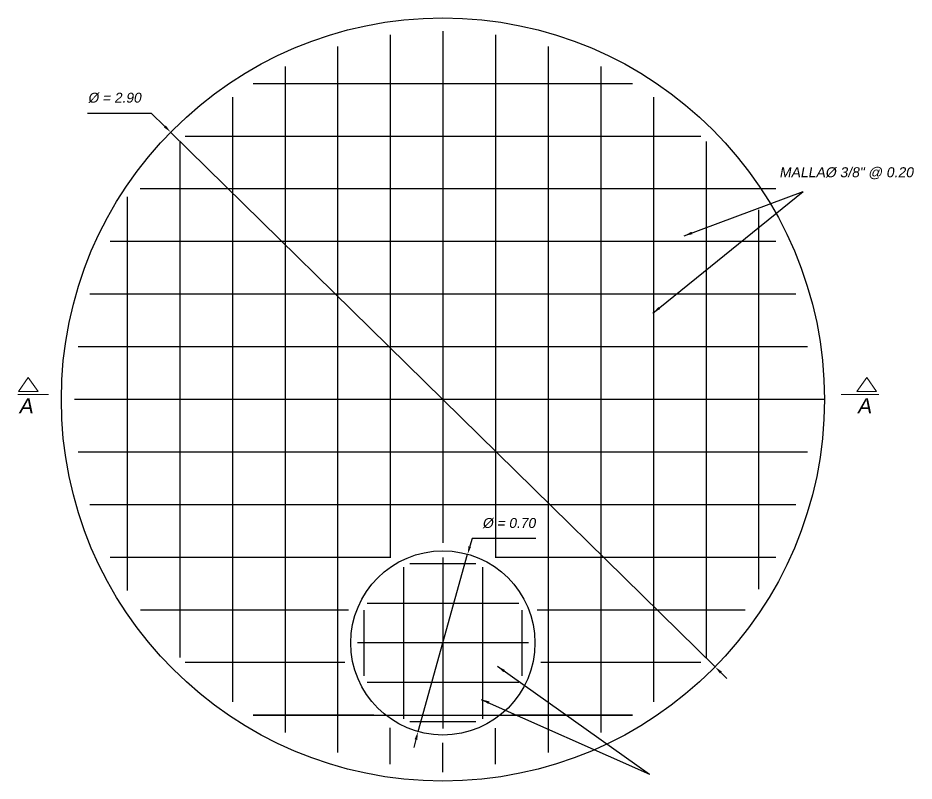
# Model space of a CAD drawing. Header units: metres. Extents: x 4293 to 4528, y 2596 to 2639.
# Drawn here: x 4413.228 to 4416.634, y 2619.944 to 2622.844 of the extents above; entities that cross this region are included whole.
import ezdxf
from ezdxf.enums import TextEntityAlignment as Align

# ---------------------------------------------------------------- set-up
doc = ezdxf.new("R2010")
doc.units = ezdxf.units.M
for name, color, linetype, lineweight in [('A TAPA', 6, 'Continuous', 13), ('a. acero', 150, 'Continuous', 25), ('A.Texto', 180, 'Continuous', 5), ('cimiento', 6, 'Continuous', 30), ('Cotas', 170, 'Continuous', 5)]:
    doc.layers.add(name, color=color, linetype=linetype, lineweight=lineweight)
doc.styles.add('ARIAL', font='arial.ttf', dxfattribs={"oblique": 10})
doc.dimstyles.new('Esc 1-25', dxfattribs={"dimscale": 0.25, "dimtxt": 0.15, "dimasz": 0.125, "dimexe": 0.1, "dimexo": 0.1, "dimgap": 0.15, "dimtad": 2, "dimtih": 1, "dimtoh": 1, "dimzin": 4, "dimdsep": 46, "dimtxsty": 'ARIAL', "dimblk": 'ARCHTICK', "dimcen": 0.5, "dimdle": 0.1, "dimadec": 0, "dimazin": 0, "dimtfac": 1, "dimtofl": 0, "dimtmove": 2, "dimatfit": 3, "dimfxl": 1, "dimtolj": 1, "dimtzin": 0, "dimarcsym": 1})
doc.dimstyles.new('Esc 1-25$3', dxfattribs={"dimscale": 0.25, "dimtxt": 0.15, "dimasz": 0.125, "dimexe": 0.1, "dimexo": 0.1, "dimgap": 0.15, "dimtad": 2, "dimtih": 1, "dimtoh": 1, "dimzin": 1, "dimdsep": 46, "dimtxsty": 'ARIAL', "dimcen": 0.5, "dimdle": 0.1, "dimadec": 0, "dimazin": 0, "dimtfac": 1, "dimtmove": 0, "dimatfit": 3, "dimfxl": 1, "dimtolj": 1, "dimtzin": 0, "dimarcsym": 1})

# ---------------------------------------------------------------- blocks, each defined once
blk = doc.blocks.new('_ArchTick')
at = {"color": 0, "linetype": 'ByBlock', "const_width": 0.15}
blk.add_lwpolyline([(-0.5, -0.5), (0.5, 0.5)], dxfattribs=at)
blk = doc.blocks.new('*D600')
at = {"layer": 'Cotas', "color": 0, "lineweight": -2, "transparency": 16777216}
for p, q in [((4414.9539, 2620.8663), (4414.9455, 2620.8362)), ((4415.1963, 2620.8663), (4414.9539, 2620.8663)), ((4414.7488, 2620.1319), (4414.9371, 2620.8061)), ((4414.7404, 2620.1018), (4414.732, 2620.0717))]:
    blk.add_line(p, q, dxfattribs=at)
at = {"layer": 'Cotas', "color": 0, "transparency": 16777216}
for points in [[(4414.9405, 2620.8376), (4414.9505, 2620.8348), (4414.9371, 2620.8061)], [(4414.7354, 2620.1032), (4414.7455, 2620.1004), (4414.7488, 2620.1319)]]:
    blk.add_solid(points, dxfattribs=at)
at = {"layer": 'Defpoints', "color": 0, "transparency": 16777216}
for p in [(4414.9371, 2620.8061), (4414.7488, 2620.1319)]:
    blk.add_point(p, dxfattribs=at)
at = {"layer": 'Cotas', "color": 0, "transparency": 16777216, "insert": (4415.0938, 2620.924), "char_height": 0.0375, "attachment_point": 5, "style": 'ARIAL'}
blk.add_mtext('\\A1;%%C = 0.70', dxfattribs=at)
blk = doc.blocks.new('*D500')
at = {"layer": 'Cotas', "color": 0, "lineweight": -2, "transparency": 16777216}
for p, q in [((4413.4921, 2622.4825), (4413.7345, 2622.4825)), ((4413.7345, 2622.4825), (4413.7861, 2622.4319)), ((4415.8775, 2620.378), (4413.8084, 2622.41)), ((4415.8998, 2620.3561), (4415.9221, 2620.3342))]:
    blk.add_line(p, q, dxfattribs=at)
at = {"layer": 'Cotas', "color": 0, "transparency": 16777216}
for points in [[(4413.7898, 2622.4356), (4413.7825, 2622.4281), (4413.8084, 2622.41)], [(4415.9035, 2620.3598), (4415.8962, 2620.3524), (4415.8775, 2620.378)]]:
    blk.add_solid(points, dxfattribs=at)
at = {"layer": 'Defpoints', "color": 0, "transparency": 16777216}
for p in [(4413.8084, 2622.41), (4415.8775, 2620.378)]:
    blk.add_point(p, dxfattribs=at)
at = {"layer": 'Cotas', "color": 0, "transparency": 16777216, "insert": (4413.5946, 2622.5402), "char_height": 0.0375, "attachment_point": 5, "style": 'ARIAL'}
blk.add_mtext('\\A1;%%C = 2.90', dxfattribs=at)

msp = doc.modelspace()

# ---------------------------------------------------------------- linework, layer by layer
at = {"layer": 'A TAPA'}
for points in [[(4413.2673, 2621.4777), (4413.2299, 2621.4247), (4413.2299, 2621.4247)], [(4413.2673, 2621.4777), (4413.3046, 2621.4247), (4413.3046, 2621.4247)], [(4413.2673, 2621.4777), (4413.3046, 2621.4247), (4413.3046, 2621.4247)], [(4416.4537, 2621.4777), (4416.4163, 2621.4247), (4416.4163, 2621.4247)], [(4416.4537, 2621.4777), (4416.491, 2621.4247), (4416.491, 2621.4247)], [(4416.4537, 2621.4777), (4416.491, 2621.4247), (4416.491, 2621.4247)], [(4413.3443, 2621.413), (4413.228, 2621.413)], [(4413.2299, 2621.4247), (4413.3046, 2621.4247)], [(4416.3568, 2621.413), (4416.5002, 2621.413)], [(4416.4163, 2621.4247), (4416.491, 2621.4247)]]:
    msp.add_lwpolyline(points, dxfattribs=at)
at = {"layer": 'a. acero'}
for points in [[(4414.643, 2622.7796), (4414.643, 2620.7921)], [(4414.843, 2622.794), (4414.843, 2620.849)], [(4415.043, 2622.7796), (4415.043, 2620.7921)], [(4414.443, 2622.7356), (4414.443, 2620.0523)], [(4415.243, 2622.7356), (4415.243, 2620.0523)], [(4414.243, 2622.6589), (4414.243, 2620.1291)], [(4415.443, 2622.6589), (4415.443, 2620.1291)], [(4415.5641, 2622.594), (4414.1219, 2622.594)], [(4414.043, 2622.5429), (4414.043, 2620.2451)], [(4415.643, 2622.5429), (4415.643, 2620.2451)], [(4415.8228, 2622.394), (4413.8632, 2622.394)], [(4413.843, 2622.3738), (4413.843, 2620.4142)], [(4415.843, 2622.3738), (4415.843, 2620.4142)], [(4416.1079, 2622.194), (4413.692, 2622.194)], [(4413.643, 2622.1644), (4413.643, 2620.6676)], [(4416.043, 2622.1151), (4416.043, 2620.6729)], [(4416.1079, 2621.994), (4413.5781, 2621.994)], [(4416.1846, 2621.794), (4413.5013, 2621.794)], [(4416.2286, 2621.594), (4413.4573, 2621.594)], [(4416.293, 2621.394), (4413.443, 2621.394)], [(4416.2286, 2621.194), (4413.4573, 2621.194)], [(4416.1846, 2620.994), (4413.5013, 2620.994)], [(4414.643, 2620.794), (4413.5781, 2620.794)], [(4414.843, 2620.794), (4414.843, 2620.144)], [(4416.1079, 2620.794), (4415.043, 2620.794)], [(4414.693, 2620.7573), (4414.693, 2620.1807)], [(4414.968, 2620.769), (4414.718, 2620.769)], [(4414.993, 2620.7573), (4414.993, 2620.1807)], [(4415.1313, 2620.619), (4414.5547, 2620.619)], [(4414.4841, 2620.594), (4413.6941, 2620.594)], [(4414.543, 2620.594), (4414.543, 2620.344)], [(4415.143, 2620.594), (4415.143, 2620.344)], [(4415.9919, 2620.594), (4415.2018, 2620.594)], [(4415.168, 2620.469), (4414.518, 2620.469)], [(4414.4704, 2620.394), (4413.8632, 2620.394)], [(4415.8228, 2620.394), (4415.2155, 2620.394)], [(4415.1313, 2620.319), (4414.5547, 2620.319)], [(4414.5807, 2620.194), (4414.1219, 2620.194)], [(4414.1219, 2620.194), (4415.5641, 2620.194)], [(4415.5641, 2620.194), (4415.1052, 2620.194)], [(4414.642, 2620.1464), (4414.6419, 2620.0085)], [(4414.968, 2620.169), (4414.718, 2620.169)], [(4415.042, 2620.1453), (4415.0419, 2620.0082)], [(4414.8419, 2620.089), (4414.8417, 2619.9772)]]:
    msp.add_lwpolyline(points, dxfattribs=at)
at = {"layer": 'cimiento'}
for centre, radius in [((4414.843, 2621.394), 1.45), ((4414.843, 2620.469), 0.35)]:
    msp.add_circle(centre, radius, dxfattribs=at)

# ---------------------------------------------------------------- texts
at = {"layer": 'A.Texto', "ltscale": 0.005, "style": 'ARIAL', "oblique": 10}
for s, height, p in [('MALLA%%C 3/8" @ 0.20', 0.038, (4416.376, 2622.2575)), ('A', 0.057, (4413.2574, 2621.3701)), ('A', 0.057, (4416.4438, 2621.3701))]:
    msp.add_text(s, height=height, dxfattribs=at).set_placement(p, align=Align.MIDDLE_CENTER)

# ---------------------------------------------------------------- dimensions: what is measured, and where the dimension line sits
at = {"layer": 'Cotas'}
dim = msp.add_diameter_dim_2p(p1=(4415.8775, 2620.378), p2=(4413.8084, 2622.41), dimstyle='Esc 1-25$3', override={"dimpost": '%%C = <>'}, dxfattribs=at)
dim.commit()
dim.dimension.update_dxf_attribs({"geometry": '*D500', "text_midpoint": (4413.5946, 2622.4825), "dimtype": 163})
dim = msp.add_diameter_dim_2p(p1=(4414.7488, 2620.1319), p2=(4414.9371, 2620.8061), dimstyle='Esc 1-25$3', override={"dimpost": '%%C = <>'}, dxfattribs=at)
dim.commit()
dim.dimension.update_dxf_attribs({"geometry": '*D600', "text_midpoint": (4415.0938, 2620.924)})

# ---------------------------------------------------------------- leaders
at = {"layer": 'A.Texto', "ltscale": 0.005}
for points in [[(4415.6414, 2621.7223), (4416.2123, 2622.1846)], [(4415.76, 2622.0158), (4416.2123, 2622.1846)], [(4415.0503, 2620.3804), (4415.6284, 2619.9707)], [(4414.9889, 2620.2545), (4415.6284, 2619.9707)]]:
    msp.add_leader(points, dimstyle='Esc 1-25', override={"dimgap": 0.15, "dimtad": 0}, dxfattribs=at)

doc.saveas('drawing.dxf')
